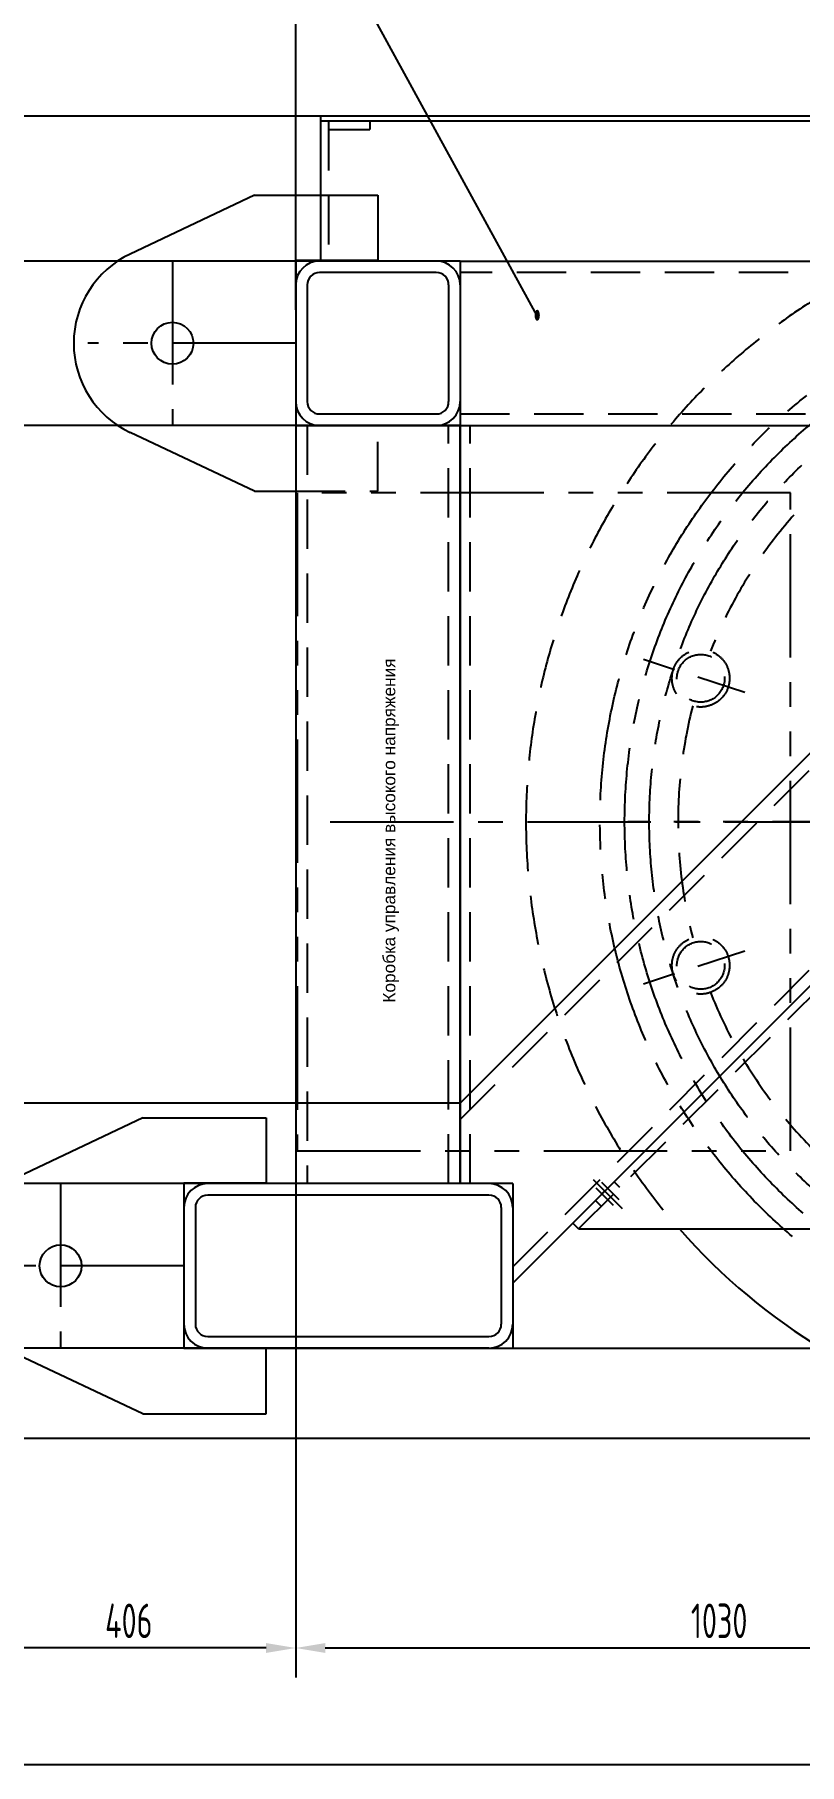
# Model space of a CAD drawing. Header units: millimetres. Extents: x 0 to 10092, y -2165 to 7128.
# Drawn here: x 1321 to 2251, y 3939 to 6043 of the extents above; entities that cross this region are included whole.
import ezdxf
from ezdxf.enums import TextEntityAlignment as Align

# ---------------------------------------------------------------- set-up
doc = ezdxf.new("R2010")
doc.units = ezdxf.units.MM
doc.header["$LTSCALE"] = 120
for name, pattern in [('F', [0.75, 0.5, -0.25]), ('G', [2, 1.25, -0.25, 0.25, -0.25]), ('K', [2.5, 1.25, -0.25, 0.25, -0.25, 0.25, -0.25])]:
    doc.linetypes.add(name, pattern=pattern)
for name, color, linetype in [('01', 7, 'Continuous'), ('02', 1, 'Continuous'), ('04', 2, 'F'), ('05', 4, 'G'), ('07', 6, 'K'), ('08', 1, 'Continuous')]:
    doc.layers.add(name, color=color, linetype=linetype)
doc.styles.get("Standard").update_dxf_attribs({"font": 'isocp', "width": 0.707, "bigfont": 'intecad.shx'})

msp = doc.modelspace()

# ---------------------------------------------------------------- linework, layer by layer
at = {"color": 7}
msp.add_line((2010.7, 4633.1), (2017.8, 4640.1), dxfattribs=at)
at = {"layer": '01', "color": 7, "linetype": 'Continuous'}
for p, q in [((3806.4, 5943.6), (1668.4, 5943.6)), ((1668.4, 5943.6), (1668.4, 5767.6)), ((3806.4, 5937.6), (1668.4, 5937.6)), ((1809.4, 5767.6), (1667.4, 5767.6)), ((1809.4, 5753.6), (1667.4, 5753.6)), ((1809.4, 5567.6), (1667.4, 5567.6)), ((1809.4, 5567.6), (1667.4, 5567.6)), ((1902.4, 4645.7), (1531.4, 4645.7)), ((1873.4, 4631.7), (1531.4, 4631.7)), ((1873.4, 4445.7), (1531.4, 4445.7)), ((1873.4, 4445.7), (1531.4, 4445.7))]:
    msp.add_line(p, q, dxfattribs=at)
at = {"layer": '01', "color": 7}
for p, q in [((1588.4, 5847.6), (1437.1, 5776.1)), ((1588.4, 5847.6), (1738.4, 5847.6)), ((1738.4, 5847.6), (1738.4, 5768.1)), ((1738.4, 5768.1), (1638.4, 5768.1)), ((1638.4, 5768.1), (1638.4, 5567.1)), ((1838.4, 5767.6), (1809.4, 5767.6)), ((1838.4, 5767.6), (1838.4, 5596.6)), ((1838.4, 5767.6), (1852.4, 5767.6)), ((1838.4, 5767.6), (1838.4, 4645.7)), ((1838.4, 5767.6), (3155, 5767.6)), ((1638.4, 5738.6), (1638.4, 5596.6)), ((1652.4, 5738.6), (1652.4, 5596.6)), ((1824.4, 5738.6), (1824.4, 5596.6)), ((1838.4, 5738.6), (1838.4, 5737.6)), ((1667.4, 5581.6), (1809.4, 5581.6)), ((1588.4, 5487.6), (1437.1, 5559.2)), ((1638.4, 5567.6), (1838.4, 5567.6)), ((1638.4, 5567.6), (1638.4, 4645.7)), ((1667.4, 5567.6), (1809.4, 5567.6)), ((1667.4, 5567.6), (1809.4, 5567.6)), ((1667.4, 5567.6), (1809.4, 5567.6)), ((1838.4, 4645.7), (1838.4, 5567.6)), ((1838.4, 5567.6), (3553.4, 5567.6)), ((1838.4, 4743.6), (2662.5, 5567.6)), ((1902.4, 4524.7), (2945.3, 5567.6)), ((1588.4, 5487.6), (1638.4, 5487.6)), ((1975.3, 4597.7), (2381.7, 5004)), ((1452.4, 4725.7), (1301.1, 4654.1)), ((1452.4, 4725.7), (1602.4, 4725.7)), ((1602.4, 4725.7), (1602.4, 4646.2)), ((1602.4, 4646.2), (1502.4, 4646.2)), ((1502.4, 4646.2), (1502.4, 4445.2)), ((1902.4, 4645.7), (1902.4, 4445.7)), ((1502.4, 4616.7), (1502.4, 4474.7)), ((1516.4, 4616.7), (1516.4, 4474.7)), ((1888.4, 4616.7), (1888.4, 4474.7)), ((1982.4, 4590.6), (1975.3, 4597.7)), ((1982.4, 4590.6), (3028.4, 4590.6)), ((1531.4, 4459.7), (1873.4, 4459.7)), ((1602.4, 4445.2), (1502.4, 4445.2)), ((1531.4, 4445.7), (1873.4, 4445.7)), ((1531.4, 4445.7), (1873.4, 4445.7)), ((1531.4, 4445.7), (1902.4, 4445.7)), ((1602.4, 4365.7), (1602.4, 4445.2)), ((1452.4, 4365.7), (1301.1, 4437.2)), ((1452.4, 4365.7), (1602.4, 4365.7))]:
    msp.add_line(p, q, dxfattribs=at)
at = {"layer": '01', "color": 7, "linetype": 'Continuous'}
for centre in [(1488.4, 5667.6), (1352.4, 4545.7)]:
    msp.add_circle(centre, 25.5, dxfattribs=at)
at = {"layer": '01', "color": 7}
for centre, radius, start, end in [((1488.4, 5667.6), 120, 115.2997, 244.7003), ((1667.4, 5738.6), 29, 90, 180), ((1809.4, 5738.6), 29, 0, 90), ((1667.4, 5738.6), 15, 90, 180), ((1809.4, 5738.6), 15, 0, 90), ((1667.4, 5596.6), 29, 180, 270), ((1667.4, 5596.6), 15, 180, 270), ((1809.4, 5596.6), 15, 270, 0), ((1809.4, 5596.6), 29, 270, 0), ((1531.4, 4616.7), 29, 90, 180), ((1531.4, 4616.7), 15, 90, 180), ((1873.4, 4616.7), 29, 0, 90), ((1873.4, 4616.7), 15, 0, 90), ((1531.4, 4474.7), 29, 180, 270), ((1531.4, 4474.7), 15, 180, 270), ((1873.4, 4474.7), 15, 270, 0), ((1873.4, 4474.7), 29, 270, 0)]:
    msp.add_arc(centre, radius, start, end, dxfattribs=at)
at = {"layer": '01', "color": 7, "linetype": 'Continuous'}
msp.add_arc((2668.4, 5085.6), 750, 221.2997, 0, dxfattribs=at)
at = {"layer": '02', "color": 7}
msp.add_line((1932.1, 5700.8), (1466.4, 6551.3), dxfattribs=at)
at = {"layer": '04', "color": 7, "linetype": 'F'}
for p, q in [((1678.4, 5937.6), (1678.4, 5767.6)), ((1728.4, 5937.6), (1728.4, 5927.6)), ((1678.4, 5927.6), (1728.4, 5927.6)), ((2957.4, 5753.6), (1838.4, 5753.6)), ((1838.4, 5581.6), (2957.4, 5581.6)), ((1738.4, 5567.1), (1638.4, 5567.1)), ((1652.4, 5567.6), (1652.4, 4645.7)), ((1738.4, 5487.6), (1738.4, 5567.1)), ((1824.4, 4645.7), (1824.4, 5567.6)), ((1838.4, 4723.8), (2682.3, 5567.6)), ((1850.4, 4645.7), (1850.4, 5567.6)), ((1902.4, 4544.5), (2925.5, 5567.6)), ((1638.4, 5487.6), (1738.4, 5487.6)), ((2184.5, 5242.9), (2061.2, 5282.9)), ((1982.4, 4590.6), (2388.8, 4996.9)), ((2184.5, 4928.4), (2061.2, 4888.4)), ((2032.6, 4640.8), (2025.5, 4647.9)), ((2010, 4618.2), (2002.9, 4625.3))]:
    msp.add_line(p, q, dxfattribs=at)
for centre, radius in [((2131, 5260.2), 35), ((2131, 5260.2), 29), ((2131, 4911.1), 35), ((2131, 4911.1), 29)]:
    msp.add_circle(centre, radius, dxfattribs=at)
for radius, start, end in [(750, 25.3229, 180), (565, 129.5499, 158.4501), (565, 165.5499, 194.4501), (750, 180, 221.2997), (565, 201.5499, 230.4501)]:
    msp.add_arc((2668.4, 5085.6), radius, start, end, dxfattribs=at)
at = {"layer": '05', "color": 7, "linetype": 'G'}
for p, q in [((1488.4, 5767.6), (1488.4, 5567.6)), ((1638.4, 5667.6), (1385.6, 5667.6)), ((2000.1, 4650.8), (2035.4, 4615.4)), ((1352.4, 4645.7), (1352.4, 4445.7)), ((2024.8, 4618.9), (2003.6, 4640.1)), ((2031.9, 4626), (2010.7, 4647.2)), ((1502.4, 4545.7), (1249.6, 4545.7))]:
    msp.add_line(p, q, dxfattribs=at)
at = {"layer": '05', "color": 7}
msp.add_line((1680.1, 5085.6), (3771.5, 5085.6), dxfattribs=at)
at = {"layer": '05', "color": 7, "linetype": 'G'}
msp.add_circle((2668.4, 5085.6), 630, dxfattribs=at)
at = {"layer": '07', "color": 7, "linetype": 'K'}
for p, q in [((1640.2, 5485.6), (1640.2, 4685.6)), ((2240.2, 5485.6), (1640.2, 5485.6)), ((2240.2, 4685.6), (2240.2, 5485.6)), ((2668.4, 5085.6), (2042.5, 5085.6)), ((1640.2, 4685.6), (2240.2, 4685.6))]:
    msp.add_line(p, q, dxfattribs=at)
for radius in [660, 600]:
    msp.add_circle((2668.4, 5085.6), radius, dxfattribs=at)
at = {"layer": '08', "color": 7}
for p, q in [((1638.4, 5708.1), (1638.4, 6172.3)), ((1746.6, 5943.6), (680.2, 5943.6)), ((1678.8, 5767.6), (930.2, 5767.6)), ((1794.7, 5567.6), (1064.4, 5567.6)), ((1838.4, 5567.6), (1152, 5567.6)), ((1638.4, 4821.5), (1638.4, 4045)), ((1838.4, 4743.6), (1152, 4743.6)), ((1794.7, 4645.7), (1064.4, 4645.7)), ((1604.1, 4645.7), (1064.4, 4645.7)), ((1604.1, 4445.7), (930.2, 4445.7)), ((1604.1, 4445.7), (1064.4, 4445.7)), ((1902.4, 4445.7), (3521.6, 4445.7)), ((2668.4, 4335.6), (680.2, 4335.6)), ((1638.4, 4257.1), (1638.4, 4045)), ((1602.4, 4081), (1268.4, 4081)), ((1674.4, 4081), (2632.4, 4081)), ((1268.4, 3939.4), (3800.4, 3939.4))]:
    msp.add_line(p, q, dxfattribs=at)
for points in [[(1602.4, 4087), (1602.4, 4075), (1638.4, 4081)], [(1674.4, 4087), (1674.4, 4075), (1638.4, 4081)]]:
    msp.add_solid(points, dxfattribs=at)

# ---------------------------------------------------------------- texts
at = {"layer": '01', "insert": (1744.5, 4865.8), "char_height": 15, "attachment_point": 1, "rotation": 90}
msp.add_mtext('{\\fArial|b0|i0|c204|p34;\\W1;Коробка управления высокого напряжения}', dxfattribs=at)
at = {"layer": '02', "color": 7, "width": 0.605172}
msp.add_text('●', height=12, dxfattribs=at).set_placement((1928.5, 5694.8), (1935.7, 5694.8), align=Align.FIT)
at = {"layer": '08', "color": 7, "char_height": 42, "attachment_point": 5}
for s, insert in [('406', (1435.4, 4114)), ('1030', (2153.4, 4114))]:
    msp.add_mtext(s, dxfattribs=dict(at, insert=insert))

doc.saveas('drawing.dxf')
